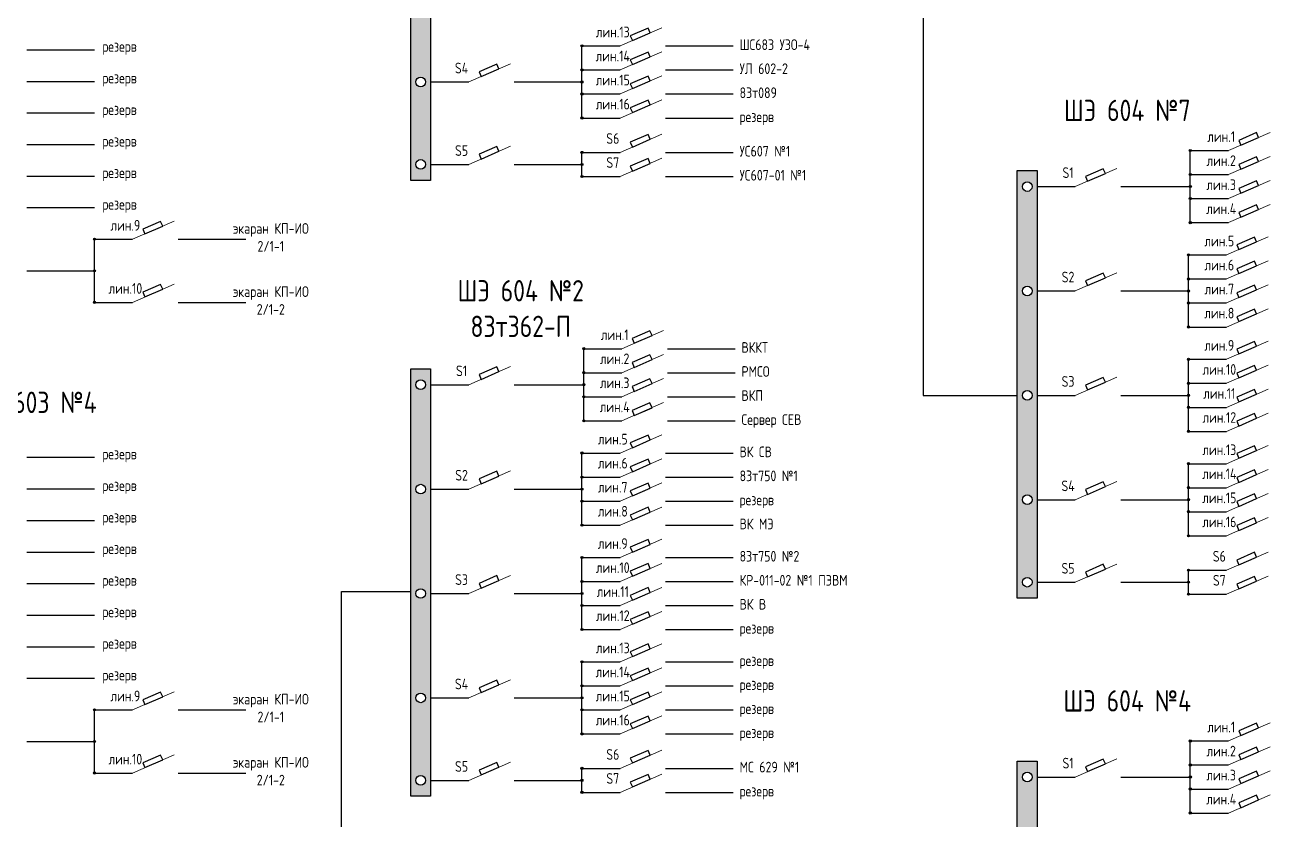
# Model space of a CAD drawing. Header units: millimetres. Extents: x 469 to 1373, y 421 to 976.
# Drawn here: x 538.3 to 596.6, y 681.6 to 718.9 of the extents above; entities that cross this region are included whole.
import ezdxf

# ---------------------------------------------------------------- set-up
doc = ezdxf.new("R2010")
doc.units = ezdxf.units.MM
doc.header["$LTSCALE"] = 0.1

msp = doc.modelspace()

# ---------------------------------------------------------------- hatches: boundary and pattern name
h = msp.add_hatch(color=256)
h.paths.add_polyline_path([(557.31, 731.61), (556.379, 731.61), (556.379, 711.591), (557.31, 711.591)])
h.paths.add_polyline_path([(556.618, 721.088, -1), (557.071, 721.088, -1)], flags=16)
h.paths.add_polyline_path([(557.071, 716.199, -1), (556.618, 716.199, -1)], flags=16)
h.paths.add_polyline_path([(556.618, 725.976, -1), (557.071, 725.976, -1)], flags=16)
h.paths.add_polyline_path([(557.071, 712.336, -1), (556.618, 712.336, -1)], flags=16)
h.paths.add_polyline_path([(556.618, 730.865, -1), (557.071, 730.865, -1)], flags=16)
h = msp.add_hatch(color=256)
h.paths.add_polyline_path([(564.439, 717.887), (564.389, 717.887), (564.389, 717.837, 0.414214)], flags=17)
h.paths.add_polyline_path([(564.338, 717.887, 0.414214), (564.389, 717.837), (564.389, 717.887), (564.439, 717.887, 1)])
h = msp.add_hatch(color=256)
h.paths.add_polyline_path([(564.439, 716.762), (564.389, 716.762), (564.389, 716.711, 0.414214)], flags=17)
h.paths.add_polyline_path([(564.338, 716.762, 0.414214), (564.389, 716.711), (564.389, 716.762), (564.439, 716.762, 1)])
h = msp.add_hatch(color=256)
h.paths.add_polyline_path([(564.439, 716.199), (564.389, 716.199), (564.389, 716.149, 0.414214)], flags=17)
h.paths.add_polyline_path([(564.338, 716.199, 0.414214), (564.389, 716.149), (564.389, 716.199), (564.439, 716.199, 1)])
h = msp.add_hatch(color=256)
h.paths.add_polyline_path([(564.439, 715.636), (564.389, 715.636), (564.389, 715.586, 0.414214)], flags=17)
h.paths.add_polyline_path([(564.338, 715.636, 0.414214), (564.389, 715.586), (564.389, 715.636), (564.439, 715.636, 1)])
h = msp.add_hatch(color=256)
h.paths.add_polyline_path([(564.439, 714.51), (564.389, 714.51), (564.389, 714.46, 0.414214)], flags=17)
h.paths.add_polyline_path([(564.338, 714.51, 0.414214), (564.389, 714.46), (564.389, 714.51), (564.439, 714.51, 1)])
h = msp.add_hatch(color=256)
h.paths.add_polyline_path([(564.439, 712.899), (564.389, 712.899), (564.389, 712.849, 0.414214)], flags=17)
h.paths.add_polyline_path([(564.338, 712.899, 0.414214), (564.389, 712.849), (564.389, 712.899), (564.439, 712.899, 1)])
h = msp.add_hatch(color=256)
h.paths.add_polyline_path([(592.914, 712.987), (592.863, 712.987), (592.863, 712.937, 0.414214)], flags=17)
h.paths.add_polyline_path([(592.813, 712.987, 0.414214), (592.863, 712.937), (592.863, 712.987), (592.914, 712.987, 1)])
h = msp.add_hatch(color=256)
h.paths.add_polyline_path([(564.439, 712.336), (564.389, 712.336), (564.389, 712.286, 0.414214)], flags=17)
h.paths.add_polyline_path([(564.338, 712.336, 0.414214), (564.389, 712.286), (564.389, 712.336), (564.439, 712.336, 1)])
h = msp.add_hatch(color=256)
h.paths.add_polyline_path([(564.439, 711.774), (564.389, 711.774), (564.389, 711.723, 0.414214)], flags=17)
h.paths.add_polyline_path([(564.338, 711.774, 0.414214), (564.389, 711.723), (564.389, 711.774), (564.439, 711.774, 1)])
h = msp.add_hatch(color=256)
h.paths.add_polyline_path([(585.696, 712.044), (584.765, 712.044), (584.765, 692.025), (585.696, 692.025)])
h.paths.add_polyline_path([(585.004, 701.521, -1), (585.457, 701.521, -1)], flags=16)
h.paths.add_polyline_path([(585.457, 696.632, -1), (585.004, 696.632, -1)], flags=16)
h.paths.add_polyline_path([(585.004, 706.41, -1), (585.457, 706.41, -1)], flags=16)
h.paths.add_polyline_path([(585.457, 692.77, -1), (585.004, 692.77, -1)], flags=16)
h.paths.add_polyline_path([(585.004, 711.299, -1), (585.457, 711.299, -1)], flags=16)
h = msp.add_hatch(color=256)
h.paths.add_polyline_path([(592.914, 711.861), (592.863, 711.861), (592.863, 711.811, 0.414214)], flags=17)
h.paths.add_polyline_path([(592.813, 711.861, 0.414214), (592.863, 711.811), (592.863, 711.861), (592.914, 711.861, 1)])
h = msp.add_hatch(color=256)
h.paths.add_polyline_path([(592.914, 711.299), (592.863, 711.299), (592.863, 711.248, 0.414214)], flags=17)
h.paths.add_polyline_path([(592.813, 711.299, 0.414214), (592.863, 711.248), (592.863, 711.299), (592.914, 711.299, 1)])
h = msp.add_hatch(color=256)
h.paths.add_polyline_path([(592.914, 710.736), (592.863, 710.736), (592.863, 710.685, 0.414214)], flags=17)
h.paths.add_polyline_path([(592.813, 710.736, 0.414214), (592.863, 710.685), (592.863, 710.736), (592.914, 710.736, 1)])
h = msp.add_hatch(color=256)
h.paths.add_polyline_path([(592.914, 709.61), (592.863, 709.61), (592.863, 709.56, 0.414214)], flags=17)
h.paths.add_polyline_path([(592.813, 709.61, 0.414214), (592.863, 709.56), (592.863, 709.61), (592.914, 709.61, 1)])
h = msp.add_hatch(color=256)
h.paths.add_polyline_path([(541.627, 708.833), (541.577, 708.833), (541.577, 708.783, 0.414214)], flags=17)
h.paths.add_polyline_path([(541.526, 708.833, 0.414214), (541.577, 708.783), (541.577, 708.833), (541.627, 708.833, 1)])
h = msp.add_hatch(color=256)
h.paths.add_polyline_path([(592.825, 708.098), (592.775, 708.098), (592.775, 708.048, 0.414214)], flags=17)
h.paths.add_polyline_path([(592.724, 708.098, 0.414214), (592.775, 708.048), (592.775, 708.098), (592.825, 708.098, 1)])
h = msp.add_hatch(color=256)
h.paths.add_polyline_path([(541.627, 707.354), (541.577, 707.354), (541.577, 707.304, 0.414214)], flags=17)
h.paths.add_polyline_path([(541.526, 707.354, 0.414214), (541.577, 707.304), (541.577, 707.354), (541.627, 707.354, 1)])
h = msp.add_hatch(color=256)
h.paths.add_polyline_path([(592.825, 706.973), (592.775, 706.973), (592.775, 706.922, 0.414214)], flags=17)
h.paths.add_polyline_path([(592.724, 706.973, 0.414214), (592.775, 706.922), (592.775, 706.973), (592.825, 706.973, 1)])
h = msp.add_hatch(color=256)
h.paths.add_polyline_path([(592.825, 706.41), (592.775, 706.41), (592.775, 706.36, 0.414214)], flags=17)
h.paths.add_polyline_path([(592.724, 706.41, 0.414214), (592.775, 706.36), (592.775, 706.41), (592.825, 706.41, 1)])
h = msp.add_hatch(color=256)
h.paths.add_polyline_path([(541.627, 705.876), (541.577, 705.876), (541.577, 705.825, 0.414214)], flags=17)
h.paths.add_polyline_path([(541.526, 705.876, 0.414214), (541.577, 705.825), (541.577, 705.876), (541.627, 705.876, 1)])
h = msp.add_hatch(color=256)
h.paths.add_polyline_path([(592.825, 705.847), (592.775, 705.847), (592.775, 705.797, 0.414214)], flags=17)
h.paths.add_polyline_path([(592.724, 705.847, 0.414214), (592.775, 705.797), (592.775, 705.847), (592.825, 705.847, 1)])
h = msp.add_hatch(color=256)
h.paths.add_polyline_path([(592.825, 704.721), (592.775, 704.721), (592.775, 704.671, 0.414214)], flags=17)
h.paths.add_polyline_path([(592.724, 704.721, 0.414214), (592.775, 704.671), (592.775, 704.721), (592.825, 704.721, 1)])
h = msp.add_hatch(color=256)
h.paths.add_polyline_path([(564.528, 703.707), (564.477, 703.707), (564.477, 703.656, 0.414214)], flags=17)
h.paths.add_polyline_path([(564.427, 703.707, 0.414214), (564.477, 703.656), (564.477, 703.707), (564.528, 703.707, 1)])
h = msp.add_hatch(color=256)
h.paths.add_polyline_path([(592.825, 703.21), (592.775, 703.21), (592.775, 703.159, 0.414214)], flags=17)
h.paths.add_polyline_path([(592.724, 703.21, 0.414214), (592.775, 703.159), (592.775, 703.21), (592.825, 703.21, 1)])
h = msp.add_hatch(color=256)
h.paths.add_polyline_path([(556.379, 682.744), (557.31, 682.744), (557.31, 702.763), (556.379, 702.763)])
h.paths.add_polyline_path([(556.618, 692.241, -1), (557.071, 692.241, -1)], flags=16)
h.paths.add_polyline_path([(557.071, 687.352, -1), (556.618, 687.352, -1)], flags=16)
h.paths.add_polyline_path([(556.618, 697.129, -1), (557.071, 697.129, -1)], flags=16)
h.paths.add_polyline_path([(557.071, 683.489, -1), (556.618, 683.489, -1)], flags=16)
h.paths.add_polyline_path([(556.618, 702.018, -1), (557.071, 702.018, -1)], flags=16)
h = msp.add_hatch(color=256)
h.paths.add_polyline_path([(564.528, 702.581), (564.477, 702.581), (564.477, 702.531, 0.414214)], flags=17)
h.paths.add_polyline_path([(564.427, 702.581, 0.414214), (564.477, 702.531), (564.477, 702.581), (564.528, 702.581, 1)])
h = msp.add_hatch(color=256)
h.paths.add_polyline_path([(564.528, 702.018), (564.477, 702.018), (564.477, 701.968, 0.414214)], flags=17)
h.paths.add_polyline_path([(564.427, 702.018, 0.414214), (564.477, 701.968), (564.477, 702.018), (564.528, 702.018, 1)])
h = msp.add_hatch(color=256)
h.paths.add_polyline_path([(592.825, 702.084), (592.775, 702.084), (592.775, 702.034, 0.414214)], flags=17)
h.paths.add_polyline_path([(592.724, 702.084, 0.414214), (592.775, 702.034), (592.775, 702.084), (592.825, 702.084, 1)])
h = msp.add_hatch(color=256)
h.paths.add_polyline_path([(564.528, 701.455), (564.477, 701.455), (564.477, 701.405, 0.414214)], flags=17)
h.paths.add_polyline_path([(564.427, 701.455, 0.414214), (564.477, 701.405), (564.477, 701.455), (564.528, 701.455, 1)])
h = msp.add_hatch(color=256)
h.paths.add_polyline_path([(592.825, 701.521), (592.775, 701.521), (592.775, 701.471, 0.414214)], flags=17)
h.paths.add_polyline_path([(592.724, 701.521, 0.414214), (592.775, 701.471), (592.775, 701.521), (592.825, 701.521, 1)])
h = msp.add_hatch(color=256)
h.paths.add_polyline_path([(592.825, 700.958), (592.775, 700.958), (592.775, 700.908, 0.414214)], flags=17)
h.paths.add_polyline_path([(592.724, 700.958, 0.414214), (592.775, 700.908), (592.775, 700.958), (592.825, 700.958, 1)])
h = msp.add_hatch(color=256)
h.paths.add_polyline_path([(564.528, 700.33), (564.477, 700.33), (564.477, 700.279, 0.414214)], flags=17)
h.paths.add_polyline_path([(564.427, 700.33, 0.414214), (564.477, 700.279), (564.477, 700.33), (564.528, 700.33, 1)])
h = msp.add_hatch(color=256)
h.paths.add_polyline_path([(592.825, 699.833), (592.775, 699.833), (592.775, 699.782, 0.414214)], flags=17)
h.paths.add_polyline_path([(592.724, 699.833, 0.414214), (592.775, 699.782), (592.775, 699.833), (592.825, 699.833, 1)])
h = msp.add_hatch(color=256)
h.paths.add_polyline_path([(564.439, 698.818), (564.389, 698.818), (564.389, 698.768, 0.414214)], flags=17)
h.paths.add_polyline_path([(564.338, 698.818, 0.414214), (564.389, 698.768), (564.389, 698.818), (564.439, 698.818, 1)])
h = msp.add_hatch(color=256)
h.paths.add_polyline_path([(592.825, 698.321), (592.775, 698.321), (592.775, 698.271, 0.414214)], flags=17)
h.paths.add_polyline_path([(592.724, 698.321, 0.414214), (592.775, 698.271), (592.775, 698.321), (592.825, 698.321, 1)])
h = msp.add_hatch(color=256)
h.paths.add_polyline_path([(564.439, 697.692), (564.389, 697.692), (564.389, 697.642, 0.414214)], flags=17)
h.paths.add_polyline_path([(564.338, 697.692, 0.414214), (564.389, 697.642), (564.389, 697.692), (564.439, 697.692, 1)])
h = msp.add_hatch(color=256)
h.paths.add_polyline_path([(564.439, 697.129), (564.389, 697.129), (564.389, 697.079, 0.414214)], flags=17)
h.paths.add_polyline_path([(564.338, 697.129, 0.414214), (564.389, 697.079), (564.389, 697.129), (564.439, 697.129, 1)])
h = msp.add_hatch(color=256)
h.paths.add_polyline_path([(592.825, 697.195), (592.775, 697.195), (592.775, 697.145, 0.414214)], flags=17)
h.paths.add_polyline_path([(592.724, 697.195, 0.414214), (592.775, 697.145), (592.775, 697.195), (592.825, 697.195, 1)])
h = msp.add_hatch(color=256)
h.paths.add_polyline_path([(564.439, 696.567), (564.389, 696.567), (564.389, 696.516, 0.414214)], flags=17)
h.paths.add_polyline_path([(564.338, 696.567, 0.414214), (564.389, 696.516), (564.389, 696.567), (564.439, 696.567, 1)])
h = msp.add_hatch(color=256)
h.paths.add_polyline_path([(592.825, 696.632), (592.775, 696.632), (592.775, 696.582, 0.414214)], flags=17)
h.paths.add_polyline_path([(592.724, 696.632, 0.414214), (592.775, 696.582), (592.775, 696.632), (592.825, 696.632, 1)])
h = msp.add_hatch(color=256)
h.paths.add_polyline_path([(592.825, 696.07), (592.775, 696.07), (592.775, 696.019, 0.414214)], flags=17)
h.paths.add_polyline_path([(592.724, 696.07, 0.414214), (592.775, 696.019), (592.775, 696.07), (592.825, 696.07, 1)])
h = msp.add_hatch(color=256)
h.paths.add_polyline_path([(564.439, 695.441), (564.389, 695.441), (564.389, 695.391, 0.414214)], flags=17)
h.paths.add_polyline_path([(564.338, 695.441, 0.414214), (564.389, 695.391), (564.389, 695.441), (564.439, 695.441, 1)])
h = msp.add_hatch(color=256)
h.paths.add_polyline_path([(592.825, 694.944), (592.775, 694.944), (592.775, 694.894, 0.414214)], flags=17)
h.paths.add_polyline_path([(592.724, 694.944, 0.414214), (592.775, 694.894), (592.775, 694.944), (592.825, 694.944, 1)])
h = msp.add_hatch(color=256)
h.paths.add_polyline_path([(564.439, 693.929), (564.389, 693.929), (564.389, 693.879, 0.414214)], flags=17)
h.paths.add_polyline_path([(564.338, 693.929, 0.414214), (564.389, 693.879), (564.389, 693.929), (564.439, 693.929, 1)])
h = msp.add_hatch(color=256)
h.paths.add_polyline_path([(592.825, 693.333), (592.775, 693.333), (592.775, 693.282, 0.414214)], flags=17)
h.paths.add_polyline_path([(592.724, 693.333, 0.414214), (592.775, 693.282), (592.775, 693.333), (592.825, 693.333, 1)])
h = msp.add_hatch(color=256)
h.paths.add_polyline_path([(564.439, 692.803), (564.389, 692.803), (564.389, 692.753, 0.414214)], flags=17)
h.paths.add_polyline_path([(564.338, 692.803, 0.414214), (564.389, 692.753), (564.389, 692.803), (564.439, 692.803, 1)])
h = msp.add_hatch(color=256)
h.paths.add_polyline_path([(592.825, 692.77), (592.775, 692.77), (592.775, 692.72, 0.414214)], flags=17)
h.paths.add_polyline_path([(592.724, 692.77, 0.414214), (592.775, 692.72), (592.775, 692.77), (592.825, 692.77, 1)])
h = msp.add_hatch(color=256)
h.paths.add_polyline_path([(564.439, 692.241), (564.389, 692.241), (564.389, 692.19, 0.414214)], flags=17)
h.paths.add_polyline_path([(564.338, 692.241, 0.414214), (564.389, 692.19), (564.389, 692.241), (564.439, 692.241, 1)])
h = msp.add_hatch(color=256)
h.paths.add_polyline_path([(592.825, 692.207), (592.775, 692.207), (592.775, 692.157, 0.414214)], flags=17)
h.paths.add_polyline_path([(592.724, 692.207, 0.414214), (592.775, 692.157), (592.775, 692.207), (592.825, 692.207, 1)])
h = msp.add_hatch(color=256)
h.paths.add_polyline_path([(564.439, 691.678), (564.389, 691.678), (564.389, 691.628, 0.414214)], flags=17)
h.paths.add_polyline_path([(564.338, 691.678, 0.414214), (564.389, 691.628), (564.389, 691.678), (564.439, 691.678, 1)])
h = msp.add_hatch(color=256)
h.paths.add_polyline_path([(564.439, 690.552), (564.389, 690.552), (564.389, 690.502, 0.414214)], flags=17)
h.paths.add_polyline_path([(564.338, 690.552, 0.414214), (564.389, 690.502), (564.389, 690.552), (564.439, 690.552, 1)])
h = msp.add_hatch(color=256)
h.paths.add_polyline_path([(564.439, 689.04), (564.389, 689.04), (564.389, 688.99, 0.414214)], flags=17)
h.paths.add_polyline_path([(564.338, 689.04, 0.414214), (564.389, 688.99), (564.389, 689.04), (564.439, 689.04, 1)])
h = msp.add_hatch(color=256)
h.paths.add_polyline_path([(564.439, 687.915), (564.389, 687.915), (564.389, 687.864, 0.414214)], flags=17)
h.paths.add_polyline_path([(564.338, 687.915, 0.414214), (564.389, 687.864), (564.389, 687.915), (564.439, 687.915, 1)])
h = msp.add_hatch(color=256)
h.paths.add_polyline_path([(564.439, 687.352), (564.389, 687.352), (564.389, 687.302, 0.414214)], flags=17)
h.paths.add_polyline_path([(564.338, 687.352, 0.414214), (564.389, 687.302), (564.389, 687.352), (564.439, 687.352, 1)])
h = msp.add_hatch(color=256)
h.paths.add_polyline_path([(541.627, 686.79), (541.577, 686.79), (541.577, 686.739, 0.414214)], flags=17)
h.paths.add_polyline_path([(541.526, 686.79, 0.414214), (541.577, 686.739), (541.577, 686.79), (541.627, 686.79, 1)])
h = msp.add_hatch(color=256)
h.paths.add_polyline_path([(564.439, 686.789), (564.389, 686.789), (564.389, 686.739, 0.414214)], flags=17)
h.paths.add_polyline_path([(564.338, 686.789, 0.414214), (564.389, 686.739), (564.389, 686.789), (564.439, 686.789, 1)])
h = msp.add_hatch(color=256)
h.paths.add_polyline_path([(541.627, 685.311), (541.577, 685.311), (541.577, 685.26, 0.414214)], flags=17)
h.paths.add_polyline_path([(541.526, 685.311, 0.414214), (541.577, 685.26), (541.577, 685.311), (541.627, 685.311, 1)])
h = msp.add_hatch(color=256)
h.paths.add_polyline_path([(564.439, 685.664), (564.389, 685.664), (564.389, 685.613, 0.414214)], flags=17)
h.paths.add_polyline_path([(564.338, 685.664, 0.414214), (564.389, 685.613), (564.389, 685.664), (564.439, 685.664, 1)])
h = msp.add_hatch(color=256)
h.paths.add_polyline_path([(592.914, 685.335), (592.863, 685.335), (592.863, 685.285, 0.414214)], flags=17)
h.paths.add_polyline_path([(592.813, 685.335, 0.414214), (592.863, 685.285), (592.863, 685.335), (592.914, 685.335, 1)])
h = msp.add_hatch(color=256)
h.paths.add_polyline_path([(585.696, 684.392), (584.765, 684.392), (584.765, 664.372), (585.696, 664.372)])
h.paths.add_polyline_path([(585.004, 673.869, -1), (585.457, 673.869, -1)], flags=16)
h.paths.add_polyline_path([(585.457, 668.98, -1), (585.004, 668.98, -1)], flags=16)
h.paths.add_polyline_path([(585.004, 678.758, -1), (585.457, 678.758, -1)], flags=16)
h.paths.add_polyline_path([(585.457, 665.118, -1), (585.004, 665.118, -1)], flags=16)
h.paths.add_polyline_path([(585.004, 683.646, -1), (585.457, 683.646, -1)], flags=16)
h = msp.add_hatch(color=256)
h.paths.add_polyline_path([(592.914, 684.209), (592.863, 684.209), (592.863, 684.159, 0.414214)], flags=17)
h.paths.add_polyline_path([(592.813, 684.209, 0.414214), (592.863, 684.159), (592.863, 684.209), (592.914, 684.209, 1)])
h = msp.add_hatch(color=256)
h.paths.add_polyline_path([(541.627, 683.832), (541.577, 683.832), (541.577, 683.782, 0.414214)], flags=17)
h.paths.add_polyline_path([(541.526, 683.832, 0.414214), (541.577, 683.782), (541.577, 683.832), (541.627, 683.832, 1)])
h = msp.add_hatch(color=256)
h.paths.add_polyline_path([(564.439, 684.052), (564.389, 684.052), (564.389, 684.002, 0.414214)], flags=17)
h.paths.add_polyline_path([(564.338, 684.052, 0.414214), (564.389, 684.002), (564.389, 684.052), (564.439, 684.052, 1)])
h = msp.add_hatch(color=256)
h.paths.add_polyline_path([(592.914, 683.646), (592.863, 683.646), (592.863, 683.596, 0.414214)], flags=17)
h.paths.add_polyline_path([(592.813, 683.646, 0.414214), (592.863, 683.596), (592.863, 683.646), (592.914, 683.646, 1)])
h = msp.add_hatch(color=256)
h.paths.add_polyline_path([(564.439, 683.489), (564.389, 683.489), (564.389, 683.439, 0.414214)], flags=17)
h.paths.add_polyline_path([(564.338, 683.489, 0.414214), (564.389, 683.439), (564.389, 683.489), (564.439, 683.489, 1)])
h = msp.add_hatch(color=256)
h.paths.add_polyline_path([(592.914, 683.084), (592.863, 683.084), (592.863, 683.033, 0.414214)], flags=17)
h.paths.add_polyline_path([(592.813, 683.084, 0.414214), (592.863, 683.033), (592.863, 683.084), (592.914, 683.084, 1)])
h = msp.add_hatch(color=256)
h.paths.add_polyline_path([(564.439, 682.927), (564.389, 682.927), (564.389, 682.876, 0.414214)], flags=17)
h.paths.add_polyline_path([(564.338, 682.927, 0.414214), (564.389, 682.876), (564.389, 682.927), (564.439, 682.927, 1)])
h = msp.add_hatch(color=256)
h.paths.add_polyline_path([(592.914, 681.958), (592.863, 681.958), (592.863, 681.908, 0.414214)], flags=17)
h.paths.add_polyline_path([(592.813, 681.958, 0.414214), (592.863, 681.908), (592.863, 681.958), (592.914, 681.958, 1)])

# ---------------------------------------------------------------- linework, layer by layer
for p, q in [((580.353, 737.431), (580.353, 701.507)), ((538.408, 717.706), (541.577, 717.706)), ((564.389, 717.887), (566.173, 717.887)), ((564.389, 714.51), (564.389, 717.887)), ((568.299, 717.887), (571.468, 717.887)), ((538.408, 716.227), (541.577, 716.227)), ((564.389, 716.762), (566.173, 716.762)), ((568.299, 716.762), (571.468, 716.762)), ((557.31, 716.199), (559.094, 716.199)), ((561.22, 716.199), (564.389, 716.199)), ((564.389, 715.636), (566.173, 715.636)), ((568.299, 715.636), (571.468, 715.636)), ((538.408, 714.748), (541.577, 714.748)), ((564.389, 714.51), (566.173, 714.51)), ((568.299, 714.51), (571.468, 714.51)), ((538.408, 713.269), (541.577, 713.269)), ((564.389, 712.899), (566.173, 712.899)), ((564.389, 711.774), (564.389, 712.899)), ((568.299, 712.899), (571.468, 712.899)), ((592.863, 712.987), (594.648, 712.987)), ((592.863, 709.61), (592.863, 712.987)), ((557.31, 712.336), (559.094, 712.336)), ((561.22, 712.336), (564.389, 712.336)), ((538.408, 711.791), (541.577, 711.791)), ((564.389, 711.774), (566.173, 711.774)), ((568.299, 711.774), (571.468, 711.774)), ((592.863, 711.861), (594.648, 711.861)), ((585.696, 711.299), (587.48, 711.299)), ((589.606, 711.299), (592.863, 711.299)), ((592.863, 710.736), (594.648, 710.736)), ((538.408, 710.312), (541.577, 710.312)), ((592.863, 709.61), (594.648, 709.61)), ((541.577, 708.833), (543.361, 708.833)), ((541.577, 705.876), (541.577, 708.833)), ((545.487, 708.833), (548.656, 708.833)), ((592.775, 708.098), (594.559, 708.098)), ((592.775, 704.721), (592.775, 708.098)), ((538.408, 707.354), (541.577, 707.354)), ((592.775, 706.973), (594.559, 706.973)), ((585.696, 706.41), (587.48, 706.41)), ((589.606, 706.41), (592.775, 706.41)), ((541.577, 705.876), (543.361, 705.876)), ((545.487, 705.876), (548.656, 705.876)), ((592.775, 705.847), (594.559, 705.847)), ((592.775, 704.721), (594.559, 704.721)), ((564.477, 703.707), (566.262, 703.707)), ((564.477, 700.33), (564.477, 703.707)), ((568.388, 703.707), (571.556, 703.707)), ((592.775, 703.21), (594.559, 703.21)), ((592.775, 699.833), (592.775, 703.21)), ((564.477, 702.581), (566.262, 702.581)), ((568.388, 702.581), (571.556, 702.581)), ((557.31, 702.018), (559.094, 702.018)), ((561.22, 702.018), (564.477, 702.018)), ((592.775, 702.084), (594.559, 702.084)), ((564.477, 701.455), (566.262, 701.455)), ((568.388, 701.455), (571.556, 701.455)), ((580.353, 701.507), (584.765, 701.507)), ((585.696, 701.521), (587.48, 701.521)), ((589.606, 701.521), (592.775, 701.521)), ((592.775, 700.958), (594.559, 700.958)), ((564.477, 700.33), (566.262, 700.33)), ((568.388, 700.33), (571.556, 700.33)), ((592.775, 699.833), (594.559, 699.833)), ((564.389, 698.818), (566.173, 698.818)), ((564.389, 695.441), (564.389, 698.818)), ((568.299, 698.818), (571.468, 698.818)), ((538.408, 698.62), (541.577, 698.62)), ((592.775, 698.321), (594.559, 698.321)), ((592.775, 694.944), (592.775, 698.321)), ((564.389, 697.692), (566.173, 697.692)), ((568.299, 697.692), (571.468, 697.692)), ((538.408, 697.141), (541.577, 697.141)), ((557.31, 697.129), (559.094, 697.129)), ((561.22, 697.129), (564.389, 697.129)), ((592.775, 697.195), (594.559, 697.195)), ((564.389, 696.567), (566.173, 696.567)), ((568.299, 696.567), (571.468, 696.567)), ((585.696, 696.632), (587.48, 696.632)), ((589.606, 696.632), (592.775, 696.632)), ((592.775, 696.07), (594.559, 696.07)), ((538.408, 695.662), (541.577, 695.662)), ((564.389, 695.441), (566.173, 695.441)), ((568.299, 695.441), (571.468, 695.441)), ((592.775, 694.944), (594.559, 694.944)), ((538.408, 694.183), (541.577, 694.183)), ((564.389, 693.929), (566.173, 693.929)), ((564.389, 690.552), (564.389, 693.929)), ((568.299, 693.929), (571.468, 693.929)), ((592.775, 693.333), (594.559, 693.333)), ((592.775, 692.207), (592.775, 693.333)), ((538.408, 692.705), (541.577, 692.705)), ((553.14, 676.003), (553.14, 692.34)), ((553.14, 692.34), (556.379, 692.34)), ((564.389, 692.803), (566.173, 692.803)), ((568.299, 692.803), (571.468, 692.803)), ((585.696, 692.77), (587.48, 692.77)), ((589.606, 692.77), (592.775, 692.77)), ((557.31, 692.241), (559.094, 692.241)), ((561.22, 692.241), (564.389, 692.241)), ((592.775, 692.207), (594.559, 692.207)), ((538.408, 691.226), (541.577, 691.226)), ((564.389, 691.678), (566.173, 691.678)), ((568.299, 691.678), (571.468, 691.678)), ((564.389, 690.552), (566.173, 690.552)), ((568.299, 690.552), (571.468, 690.552)), ((538.408, 689.747), (541.577, 689.747)), ((564.389, 689.04), (566.173, 689.04)), ((564.389, 685.664), (564.389, 689.04)), ((568.299, 689.04), (571.468, 689.04)), ((538.408, 688.268), (541.577, 688.268)), ((564.389, 687.915), (566.173, 687.915)), ((568.299, 687.915), (571.468, 687.915)), ((557.31, 687.352), (559.094, 687.352)), ((561.22, 687.352), (564.389, 687.352)), ((541.577, 686.79), (543.361, 686.79)), ((541.577, 683.832), (541.577, 686.79)), ((545.487, 686.79), (548.656, 686.79)), ((564.389, 686.789), (566.173, 686.789)), ((568.299, 686.789), (571.468, 686.789)), ((564.389, 685.664), (566.173, 685.664)), ((568.299, 685.664), (571.468, 685.664)), ((538.408, 685.311), (541.577, 685.311)), ((592.863, 685.335), (594.648, 685.335)), ((592.863, 681.958), (592.863, 685.335)), ((592.863, 684.209), (594.648, 684.209)), ((541.577, 683.832), (543.361, 683.832)), ((545.487, 683.832), (548.656, 683.832)), ((564.389, 684.052), (566.173, 684.052)), ((564.389, 682.927), (564.389, 684.052)), ((568.299, 684.052), (571.468, 684.052)), ((585.696, 683.646), (587.48, 683.646)), ((589.606, 683.646), (592.863, 683.646)), ((557.31, 683.489), (559.094, 683.489)), ((561.22, 683.489), (564.389, 683.489)), ((592.863, 683.084), (594.648, 683.084)), ((564.389, 682.927), (566.173, 682.927)), ((568.299, 682.927), (571.468, 682.927)), ((592.863, 681.958), (594.648, 681.958))]:
    msp.add_line(p, q)
at = {"lineweight": 15}
for p, q in [((566.173, 717.887), (568.122, 718.736)), ((566.173, 716.762), (568.122, 717.611)), ((559.094, 716.199), (561.044, 717.048)), ((566.173, 715.636), (568.122, 716.485)), ((566.173, 714.51), (568.122, 715.36)), ((566.173, 712.899), (568.122, 713.748)), ((594.648, 712.987), (596.597, 713.836)), ((559.094, 712.336), (561.044, 713.186)), ((566.173, 711.774), (568.122, 712.623)), ((587.48, 711.299), (589.429, 712.148)), ((594.648, 711.861), (596.597, 712.711)), ((594.648, 710.736), (596.597, 711.585)), ((594.648, 709.61), (596.597, 710.459)), ((543.361, 708.833), (545.31, 709.682)), ((594.559, 708.098), (596.508, 708.947)), ((594.559, 706.973), (596.508, 707.822)), ((587.48, 706.41), (589.429, 707.259)), ((543.361, 705.876), (545.31, 706.725)), ((594.559, 705.847), (596.508, 706.696)), ((594.559, 704.721), (596.508, 705.571)), ((566.262, 703.707), (568.211, 704.556)), ((594.559, 703.21), (596.508, 704.059)), ((566.262, 702.581), (568.211, 703.43)), ((559.094, 702.018), (561.044, 702.867)), ((594.559, 702.084), (596.508, 702.933)), ((566.262, 701.455), (568.211, 702.304)), ((587.48, 701.521), (589.429, 702.37)), ((594.559, 700.958), (596.508, 701.807)), ((566.262, 700.33), (568.211, 701.179)), ((594.559, 699.833), (596.508, 700.682)), ((566.173, 698.818), (568.122, 699.667)), ((594.559, 698.321), (596.508, 699.17)), ((566.173, 697.692), (568.122, 698.541)), ((559.094, 697.129), (561.044, 697.979)), ((594.559, 697.195), (596.508, 698.044)), ((566.173, 696.567), (568.122, 697.416)), ((587.48, 696.632), (589.429, 697.482)), ((594.559, 696.07), (596.508, 696.919)), ((566.173, 695.441), (568.122, 696.29)), ((594.559, 694.944), (596.508, 695.793)), ((566.173, 693.929), (568.122, 694.778)), ((594.559, 693.333), (596.508, 694.182)), ((566.173, 692.803), (568.122, 693.653)), ((587.48, 692.77), (589.429, 693.619)), ((559.094, 692.241), (561.044, 693.09)), ((594.559, 692.207), (596.508, 693.056)), ((566.173, 691.678), (568.122, 692.527)), ((566.173, 690.552), (568.122, 691.401)), ((566.173, 689.04), (568.122, 689.89)), ((566.173, 687.915), (568.122, 688.764)), ((559.094, 687.352), (561.044, 688.201)), ((543.361, 686.79), (545.31, 687.639)), ((566.173, 686.789), (568.122, 687.638)), ((566.173, 685.664), (568.122, 686.513)), ((594.648, 685.335), (596.597, 686.184)), ((566.173, 684.052), (568.122, 684.901)), ((594.648, 684.209), (596.597, 685.058)), ((543.361, 683.832), (545.31, 684.681)), ((559.094, 683.489), (561.044, 684.339)), ((587.48, 683.646), (589.429, 684.496)), ((566.173, 682.927), (568.122, 683.776)), ((594.648, 683.084), (596.597, 683.933)), ((594.648, 681.958), (596.597, 682.807))]:
    msp.add_line(p, q, dxfattribs=at)
for points in [[(556.379, 731.61), (557.31, 731.61), (557.31, 711.591), (556.379, 711.591)], [(566.752, 718.139), (567.581, 718.501), (567.484, 718.724), (566.655, 718.363)], [(566.752, 717.014), (567.581, 717.375), (567.484, 717.598), (566.655, 717.237)], [(559.673, 716.451), (560.503, 716.812), (560.405, 717.036), (559.576, 716.674)], [(566.752, 715.888), (567.581, 716.25), (567.484, 716.473), (566.655, 716.112)], [(566.752, 714.763), (567.581, 715.124), (567.484, 715.347), (566.655, 714.986)], [(566.752, 713.151), (567.581, 713.513), (567.484, 713.736), (566.655, 713.375)], [(595.227, 713.239), (596.056, 713.6), (595.959, 713.824), (595.13, 713.462)], [(559.673, 712.589), (560.503, 712.95), (560.405, 713.173), (559.576, 712.812)], [(566.752, 712.026), (567.581, 712.387), (567.484, 712.61), (566.655, 712.249)], [(595.227, 712.114), (596.056, 712.475), (595.959, 712.698), (595.13, 712.337)], [(584.765, 712.044), (585.696, 712.044), (585.696, 692.025), (584.765, 692.025)], [(588.059, 711.551), (588.888, 711.912), (588.791, 712.135), (587.962, 711.774)], [(595.227, 710.988), (596.056, 711.349), (595.959, 711.572), (595.13, 711.211)], [(595.227, 709.862), (596.056, 710.224), (595.959, 710.447), (595.13, 710.086)], [(543.94, 709.085), (544.769, 709.447), (544.672, 709.67), (543.843, 709.309)], [(595.138, 708.35), (595.967, 708.712), (595.87, 708.935), (595.041, 708.574)], [(595.138, 707.225), (595.967, 707.586), (595.87, 707.809), (595.041, 707.448)], [(588.059, 706.662), (588.888, 707.023), (588.791, 707.247), (587.962, 706.885)], [(543.94, 706.128), (544.769, 706.489), (544.672, 706.712), (543.843, 706.351)], [(595.138, 706.099), (595.967, 706.46), (595.87, 706.684), (595.041, 706.322)], [(595.138, 704.974), (595.967, 705.335), (595.87, 705.558), (595.041, 705.197)], [(566.841, 703.959), (567.67, 704.32), (567.573, 704.543), (566.744, 704.182)], [(595.138, 703.462), (595.967, 703.823), (595.87, 704.046), (595.041, 703.685)], [(566.841, 702.833), (567.67, 703.194), (567.573, 703.418), (566.744, 703.056)], [(559.673, 702.27), (560.503, 702.632), (560.405, 702.855), (559.576, 702.494)], [(595.138, 702.336), (595.967, 702.697), (595.87, 702.921), (595.041, 702.559)], [(556.379, 702.763), (557.31, 702.763), (557.31, 682.744), (556.379, 682.744)], [(566.841, 701.707), (567.67, 702.069), (567.573, 702.292), (566.744, 701.931)], [(588.059, 701.773), (588.888, 702.135), (588.791, 702.358), (587.962, 701.997)], [(595.138, 701.21), (595.967, 701.572), (595.87, 701.795), (595.041, 701.434)], [(566.841, 700.582), (567.67, 700.943), (567.573, 701.166), (566.744, 700.805)], [(595.138, 700.085), (595.967, 700.446), (595.87, 700.669), (595.041, 700.308)], [(566.752, 699.07), (567.581, 699.431), (567.484, 699.655), (566.655, 699.293)], [(595.138, 698.573), (595.967, 698.934), (595.87, 699.158), (595.041, 698.796)], [(566.752, 697.944), (567.581, 698.306), (567.484, 698.529), (566.655, 698.168)], [(559.673, 697.382), (560.503, 697.743), (560.405, 697.966), (559.576, 697.605)], [(595.138, 697.447), (595.967, 697.809), (595.87, 698.032), (595.041, 697.671)], [(566.752, 696.819), (567.581, 697.18), (567.484, 697.403), (566.655, 697.042)], [(588.059, 696.885), (588.888, 697.246), (588.791, 697.469), (587.962, 697.108)], [(595.138, 696.322), (595.967, 696.683), (595.87, 696.906), (595.041, 696.545)], [(566.752, 695.693), (567.581, 696.054), (567.484, 696.278), (566.655, 695.916)], [(595.138, 695.196), (595.967, 695.557), (595.87, 695.781), (595.041, 695.419)], [(566.752, 694.181), (567.581, 694.543), (567.484, 694.766), (566.655, 694.405)], [(595.138, 693.585), (595.967, 693.946), (595.87, 694.169), (595.041, 693.808)], [(566.752, 693.056), (567.581, 693.417), (567.484, 693.64), (566.655, 693.279)], [(588.059, 693.022), (588.888, 693.383), (588.791, 693.607), (587.962, 693.245)], [(559.673, 692.493), (560.503, 692.854), (560.405, 693.077), (559.576, 692.716)], [(595.138, 692.459), (595.967, 692.82), (595.87, 693.044), (595.041, 692.682)], [(566.752, 691.93), (567.581, 692.291), (567.484, 692.515), (566.655, 692.153)], [(566.752, 690.804), (567.581, 691.166), (567.484, 691.389), (566.655, 691.028)], [(566.752, 689.293), (567.581, 689.654), (567.484, 689.877), (566.655, 689.516)], [(566.752, 688.167), (567.581, 688.528), (567.484, 688.751), (566.655, 688.39)], [(559.673, 687.604), (560.503, 687.965), (560.405, 688.189), (559.576, 687.827)], [(543.94, 687.042), (544.769, 687.403), (544.672, 687.626), (543.843, 687.265)], [(566.752, 687.041), (567.581, 687.403), (567.484, 687.626), (566.655, 687.265)], [(566.752, 685.916), (567.581, 686.277), (567.484, 686.5), (566.655, 686.139)], [(595.227, 685.587), (596.056, 685.948), (595.959, 686.172), (595.13, 685.81)], [(566.752, 684.304), (567.581, 684.666), (567.484, 684.889), (566.655, 684.528)], [(595.227, 684.461), (596.056, 684.823), (595.959, 685.046), (595.13, 684.685)], [(543.94, 684.084), (544.769, 684.445), (544.672, 684.669), (543.843, 684.307)], [(559.673, 683.742), (560.503, 684.103), (560.405, 684.326), (559.576, 683.965)], [(584.765, 684.392), (585.696, 684.392), (585.696, 664.372), (584.765, 664.372)], [(588.059, 683.899), (588.888, 684.26), (588.791, 684.483), (587.962, 684.122)], [(566.752, 683.179), (567.581, 683.54), (567.484, 683.763), (566.655, 683.402)], [(595.227, 683.336), (596.056, 683.697), (595.959, 683.92), (595.13, 683.559)], [(595.227, 682.21), (596.056, 682.571), (595.959, 682.795), (595.13, 682.433)]]:
    msp.add_lwpolyline(points, close=True)
for centre, radius in [((564.389, 717.887), 0.0503), ((564.389, 716.762), 0.0503), ((556.844, 716.199), 0.226), ((564.389, 716.199), 0.0503), ((564.389, 715.636), 0.0503), ((564.389, 714.51), 0.0503), ((564.389, 712.899), 0.0503), ((592.863, 712.987), 0.0503), ((556.844, 712.336), 0.226), ((564.389, 712.336), 0.0503), ((564.389, 711.774), 0.0503), ((592.863, 711.861), 0.0503), ((585.23, 711.299), 0.226), ((592.863, 711.299), 0.0503), ((592.863, 710.736), 0.0503), ((592.863, 709.61), 0.0503), ((541.577, 708.833), 0.0503), ((592.775, 708.098), 0.0503), ((541.577, 707.354), 0.0503), ((592.775, 706.973), 0.0503), ((585.23, 706.41), 0.226), ((592.775, 706.41), 0.0503), ((541.577, 705.876), 0.0503), ((592.775, 705.847), 0.0503), ((592.775, 704.721), 0.0503), ((564.477, 703.707), 0.0503), ((592.775, 703.21), 0.0503), ((556.844, 702.018), 0.226), ((564.477, 702.581), 0.0503), ((564.477, 702.018), 0.0503), ((585.23, 701.521), 0.226), ((592.775, 702.084), 0.0503), ((564.477, 701.455), 0.0503), ((592.775, 701.521), 0.0503), ((592.775, 700.958), 0.0503), ((564.477, 700.33), 0.0503), ((592.775, 699.833), 0.0503), ((564.389, 698.818), 0.0503), ((592.775, 698.321), 0.0503), ((564.389, 697.692), 0.0503), ((556.844, 697.129), 0.226), ((564.389, 697.129), 0.0503), ((592.775, 697.195), 0.0503), ((564.389, 696.567), 0.0503), ((585.23, 696.632), 0.226), ((592.775, 696.632), 0.0503), ((592.775, 696.07), 0.0503), ((564.389, 695.441), 0.0503), ((592.775, 694.944), 0.0503), ((564.389, 693.929), 0.0503), ((585.23, 692.77), 0.226), ((592.775, 693.333), 0.0503), ((556.844, 692.241), 0.226), ((564.389, 692.803), 0.0503), ((592.775, 692.77), 0.0503), ((564.389, 692.241), 0.0503), ((592.775, 692.207), 0.0503), ((564.389, 691.678), 0.0503), ((564.389, 690.552), 0.0503), ((564.389, 689.04), 0.0503), ((564.389, 687.915), 0.0503), ((556.844, 687.352), 0.226), ((564.389, 687.352), 0.0503), ((541.577, 686.79), 0.0503), ((564.389, 686.789), 0.0503), ((541.577, 685.311), 0.0503), ((564.389, 685.664), 0.0503), ((592.863, 685.335), 0.0503), ((592.863, 684.209), 0.0503), ((541.577, 683.832), 0.0503), ((556.844, 683.489), 0.226), ((564.389, 684.052), 0.0503), ((585.23, 683.646), 0.226), ((592.863, 683.646), 0.0503), ((564.389, 683.489), 0.0503), ((592.863, 683.084), 0.0503), ((564.389, 682.927), 0.0503), ((592.863, 681.958), 0.0503)]:
    msp.add_circle(centre, radius)

# ---------------------------------------------------------------- texts
for s, insert, char_height, width, attachment_point in [('{\\fGOST|b0|i0|c204|p34;лин.13}', (565.834, 718.538), 0.5, 8.14451, 5), ('{\\fGOST|b0|i0|c204|p34;резерв}', (542.749, 717.792), 0.5, 8.14451, 5), ('{\\fGOST|b0|i0|c204|p34;ШС683 УЗО-4}', (571.769, 718.195), 0.5, 8.14451, 1), ('{\\fGOST|b0|i0|c204|p34;лин.14}', (565.834, 717.413), 0.5, 8.14451, 5), ('{\\fGOST|b0|i0|c204|p34;S4}', (558.755, 716.85), 0.5, 8.14451, 5), ('{\\fGOST|b0|i0|c204|p34;УЛ 602-2}', (571.769, 717.069), 0.5, 8.14451, 1), ('{\\fGOST|b0|i0|c204|p34;резерв}', (542.749, 716.313), 0.5, 8.14451, 5), ('{\\fGOST|b0|i0|c204|p34;лин.15}', (565.834, 716.287), 0.5, 8.14451, 5), ('{\\fGOST|b0|i0|c204|p34;83т089}', (571.769, 715.943), 0.5, 8.14451, 1), ('{\\fGOST|b0|i0|c204|p34;резерв}', (542.749, 714.834), 0.5, 8.14451, 5), ('{\\fGOST|b0|i0|c204|p34;лин.16}', (565.834, 715.161), 0.5, 8.14451, 5), ('{\\fGOST|b0|i0|c204|p34;ШЭ 604 №7}', (589.911, 714.866), 1, 9.68531, 5), ('{\\fGOST|b0|i0|c204|p34;резерв}', (571.769, 714.818), 0.5, 8.14451, 1), ('{\\fGOST|b0|i0|c204|p34;резерв}', (542.749, 713.356), 0.5, 8.14451, 5), ('{\\fGOST|b0|i0|c0|p34;S6}', (565.834, 713.55), 0.5, 8.14451, 5), ('{\\fGOST|b0|i0|c204|p34;лин.1}', (594.309, 713.638), 0.5, 8.14451, 5), ('{\\fGOST|b0|i0|c204|p34;S5}', (558.755, 712.987), 0.5, 8.14451, 5), ('{\\fGOST|b0|i0|c204|p34;УС607 №1}', (571.769, 713.206), 0.5, 8.14451, 1), ('{\\fGOST|b0|i0|c204|p34;лин.2}', (594.309, 712.512), 0.5, 8.14451, 5), ('{\\fGOST|b0|i0|c0|p34;S7}', (565.834, 712.425), 0.5, 8.14451, 5), ('{\\fGOST|b0|i0|c204|p34;S1}', (587.141, 711.95), 0.5, 8.14451, 5), ('{\\fGOST|b0|i0|c204|p34;резерв}', (542.749, 711.877), 0.5, 8.14451, 5), ('{\\fGOST|b0|i0|c204|p34;УС607-01 №1}', (571.769, 712.081), 0.5, 8.14451, 1), ('{\\fGOST|b0|i0|c204|p34;лин.3}', (594.309, 711.387), 0.5, 8.14451, 5), ('{\\fGOST|b0|i0|c204|p34;резерв}', (542.749, 710.398), 0.5, 8.14451, 5), ('{\\fGOST|b0|i0|c204|p34;лин.4}', (594.309, 710.261), 0.5, 8.14451, 5), ('{\\fGOST|b0|i0|c204|p34;лин.9}', (543.022, 709.484), 0.5, 8.14451, 5), ('{\\fGOST|b0|i0|c204|p34;экаран КП-ИО\\P2/1-1}', (549.828, 708.919), 0.5, 8.14451, 5), ('{\\fGOST|b0|i0|c204|p34;лин.5}', (594.22, 708.749), 0.5, 8.14451, 5), ('{\\fGOST|b0|i0|c204|p34;лин.6}', (594.22, 707.624), 0.5, 8.14451, 5), ('{\\fGOST|b0|i0|c204|p34;ШЭ 604 №2\\P83т362-П}', (561.525, 705.586), 1, 9.68531, 5), ('{\\fGOST|b0|i0|c204|p34;S2}', (587.141, 707.061), 0.5, 8.14451, 5), ('{\\fGOST|b0|i0|c204|p34;лин.10}', (543.022, 706.527), 0.5, 8.14451, 5), ('{\\fGOST|b0|i0|c204|p34;экаран КП-ИО\\P2/1-2}', (549.828, 705.962), 0.5, 8.14451, 5), ('{\\fGOST|b0|i0|c204|p34;лин.7}', (594.22, 706.498), 0.5, 8.14451, 5), ('{\\fGOST|b0|i0|c204|p34;лин.8}', (594.22, 705.372), 0.5, 8.14451, 5), ('{\\fGOST|b0|i0|c204|p34;лин.1}', (565.923, 704.358), 0.5, 8.14451, 5), ('{\\fGOST|b0|i0|c204|p34;ВККТ}', (571.858, 704.014), 0.5, 8.14451, 1), ('{\\fGOST|b0|i0|c204|p34;лин.9}', (594.22, 703.861), 0.5, 8.14451, 5), ('{\\fGOST|b0|i0|c204|p34;лин.2}', (565.923, 703.232), 0.5, 8.14451, 5), ('{\\fGOST|b0|i0|c204|p34;S1}', (558.755, 702.669), 0.5, 8.14451, 5), ('{\\fGOST|b0|i0|c204|p34;РМСО}', (571.858, 702.888), 0.5, 8.14451, 1), ('{\\fGOST|b0|i0|c204|p34;лин.10}', (594.22, 702.735), 0.5, 8.14451, 5), ('{\\fGOST|b0|i0|c204|p34;лин.3}', (565.923, 702.106), 0.5, 8.14451, 5), ('{\\fGOST|b0|i0|c204|p34;S3}', (587.141, 702.172), 0.5, 8.14451, 5), ('{\\fGOST|b0|i0|c204|p34;ШЭ 603 №4}', (538.713, 701.193), 1, 9.68531, 5), ('{\\fGOST|b0|i0|c204|p34;ВКП}', (571.858, 701.763), 0.5, 8.14451, 1), ('{\\fGOST|b0|i0|c204|p34;лин.11}', (594.22, 701.609), 0.5, 8.14451, 5), ('{\\fGOST|b0|i0|c204|p34;лин.4}', (565.923, 700.981), 0.5, 8.14451, 5), ('{\\fGOST|b0|i0|c204|p34;Сервер СЕВ}', (571.858, 700.637), 0.5, 8.14451, 1), ('{\\fGOST|b0|i0|c204|p34;лин.12}', (594.22, 700.484), 0.5, 8.14451, 5), ('{\\fGOST|b0|i0|c204|p34;лин.5}', (565.834, 699.469), 0.5, 8.14451, 5), ('{\\fGOST|b0|i0|c204|p34;резерв}', (542.749, 698.706), 0.5, 8.14451, 5), ('{\\fGOST|b0|i0|c204|p34;ВК СВ}', (571.769, 699.125), 0.5, 8.14451, 1), ('{\\fGOST|b0|i0|c204|p34;лин.13}', (594.22, 698.972), 0.5, 8.14451, 5), ('{\\fGOST|b0|i0|c204|p34;лин.6}', (565.834, 698.343), 0.5, 8.14451, 5), ('{\\fGOST|b0|i0|c204|p34;S2}', (558.755, 697.78), 0.5, 8.14451, 5), ('{\\fGOST|b0|i0|c204|p34;83т750 №1}', (571.769, 698), 0.5, 8.14451, 1), ('{\\fGOST|b0|i0|c204|p34;лин.14}', (594.22, 697.846), 0.5, 8.14451, 5), ('{\\fGOST|b0|i0|c204|p34;резерв}', (542.749, 697.227), 0.5, 8.14451, 5), ('{\\fGOST|b0|i0|c204|p34;лин.7}', (565.834, 697.218), 0.5, 8.14451, 5), ('{\\fGOST|b0|i0|c204|p34;S4}', (587.141, 697.283), 0.5, 8.14451, 5), ('{\\fGOST|b0|i0|c204|p34;резерв}', (571.769, 696.874), 0.5, 8.14451, 1), ('{\\fGOST|b0|i0|c204|p34;лин.15}', (594.22, 696.721), 0.5, 8.14451, 5), ('{\\fGOST|b0|i0|c204|p34;резерв}', (542.749, 695.748), 0.5, 8.14451, 5), ('{\\fGOST|b0|i0|c204|p34;лин.8}', (565.834, 696.092), 0.5, 8.14451, 5), ('{\\fGOST|b0|i0|c204|p34;лин.16}', (594.22, 695.595), 0.5, 8.14451, 5), ('{\\fGOST|b0|i0|c204|p34;ВК МЭ}', (571.769, 695.748), 0.5, 8.14451, 1), ('{\\fGOST|b0|i0|c204|p34;лин.9}', (565.834, 694.58), 0.5, 8.14451, 5), ('{\\fGOST|b0|i0|c204|p34;резерв}', (542.749, 694.269), 0.5, 8.14451, 5), ('{\\fGOST|b0|i0|c204|p34;83т750 №2}', (571.769, 694.236), 0.5, 8.14451, 1), ('{\\fGOST|b0|i0|c0|p34;S6}', (594.22, 693.984), 0.5, 8.14451, 5), ('{\\fGOST|b0|i0|c204|p34;лин.10}', (565.834, 693.454), 0.5, 8.14451, 5), ('{\\fGOST|b0|i0|c204|p34;S5}', (587.141, 693.421), 0.5, 8.14451, 5), ('{\\fGOST|b0|i0|c204|p34;резерв}', (542.749, 692.791), 0.5, 8.14451, 5), ('{\\fGOST|b0|i0|c204|p34;S3}', (558.755, 692.892), 0.5, 8.14451, 5), ('{\\fGOST|b0|i0|c204|p34;КР-011-02 №1 ПЭВМ}', (571.769, 693.111), 0.5, 8.14451, 1), ('{\\fGOST|b0|i0|c0|p34;S7}', (594.22, 692.858), 0.5, 8.14451, 5), ('{\\fGOST|b0|i0|c204|p34;лин.11}', (565.834, 692.329), 0.5, 8.14451, 5), ('{\\fGOST|b0|i0|c204|p34;ВК В}', (571.769, 691.985), 0.5, 8.14451, 1), ('{\\fGOST|b0|i0|c204|p34;резерв}', (542.749, 691.312), 0.5, 8.14451, 5), ('{\\fGOST|b0|i0|c204|p34;лин.12}', (565.834, 691.203), 0.5, 8.14451, 5), ('{\\fGOST|b0|i0|c204|p34;резерв}', (571.769, 690.86), 0.5, 8.14451, 1), ('{\\fGOST|b0|i0|c204|p34;резерв}', (542.749, 689.833), 0.5, 8.14451, 5), ('{\\fGOST|b0|i0|c204|p34;лин.13}', (565.834, 689.691), 0.5, 8.14451, 5), ('{\\fGOST|b0|i0|c204|p34;резерв}', (571.769, 689.348), 0.5, 8.14451, 1), ('{\\fGOST|b0|i0|c204|p34;резерв}', (542.749, 688.354), 0.5, 8.14451, 5), ('{\\fGOST|b0|i0|c204|p34;S4}', (558.755, 688.003), 0.5, 8.14451, 5), ('{\\fGOST|b0|i0|c204|p34;лин.14}', (565.834, 688.566), 0.5, 8.14451, 5), ('{\\fGOST|b0|i0|c204|p34;лин.9}', (543.022, 687.441), 0.5, 8.14451, 5), ('{\\fGOST|b0|i0|c204|p34;лин.15}', (565.834, 687.44), 0.5, 8.14451, 5), ('{\\fGOST|b0|i0|c204|p34;резерв}', (571.769, 688.222), 0.5, 8.14451, 1), ('{\\fGOST|b0|i0|c204|p34;ШЭ 604 №4}', (589.911, 687.214), 1, 9.68531, 5), ('{\\fGOST|b0|i0|c204|p34;экаран КП-ИО\\P2/1-1}', (549.828, 686.876), 0.5, 8.14451, 5), ('{\\fGOST|b0|i0|c204|p34;лин.16}', (565.834, 686.315), 0.5, 8.14451, 5), ('{\\fGOST|b0|i0|c204|p34;резерв}', (571.769, 687.096), 0.5, 8.14451, 1), ('{\\fGOST|b0|i0|c204|p34;лин.1}', (594.309, 685.986), 0.5, 8.14451, 5), ('{\\fGOST|b0|i0|c204|p34;резерв}', (571.769, 685.971), 0.5, 8.14451, 1), ('{\\fGOST|b0|i0|c0|p34;S6}', (565.834, 684.703), 0.5, 8.14451, 5), ('{\\fGOST|b0|i0|c204|p34;лин.2}', (594.309, 684.86), 0.5, 8.14451, 5), ('{\\fGOST|b0|i0|c204|p34;лин.10}', (543.022, 684.483), 0.5, 8.14451, 5), ('{\\fGOST|b0|i0|c204|p34;экаран КП-ИО\\P2/1-2}', (549.828, 683.918), 0.5, 8.14451, 5), ('{\\fGOST|b0|i0|c204|p34;S5}', (558.755, 684.14), 0.5, 8.14451, 5), ('{\\fGOST|b0|i0|c204|p34;МС 629 №1}', (571.769, 684.36), 0.5, 8.14451, 1), ('{\\fGOST|b0|i0|c204|p34;S1}', (587.141, 684.297), 0.5, 8.14451, 5), ('{\\fGOST|b0|i0|c0|p34;S7}', (565.834, 683.578), 0.5, 8.14451, 5), ('{\\fGOST|b0|i0|c204|p34;лин.3}', (594.309, 683.735), 0.5, 8.14451, 5), ('{\\fGOST|b0|i0|c204|p34;резерв}', (571.769, 683.234), 0.5, 8.14451, 1), ('{\\fGOST|b0|i0|c204|p34;лин.4}', (594.309, 682.609), 0.5, 8.14451, 5)]:
    msp.add_mtext(s, dxfattribs=dict(insert=insert, char_height=char_height, width=width, attachment_point=attachment_point))

doc.saveas('drawing.dxf')
